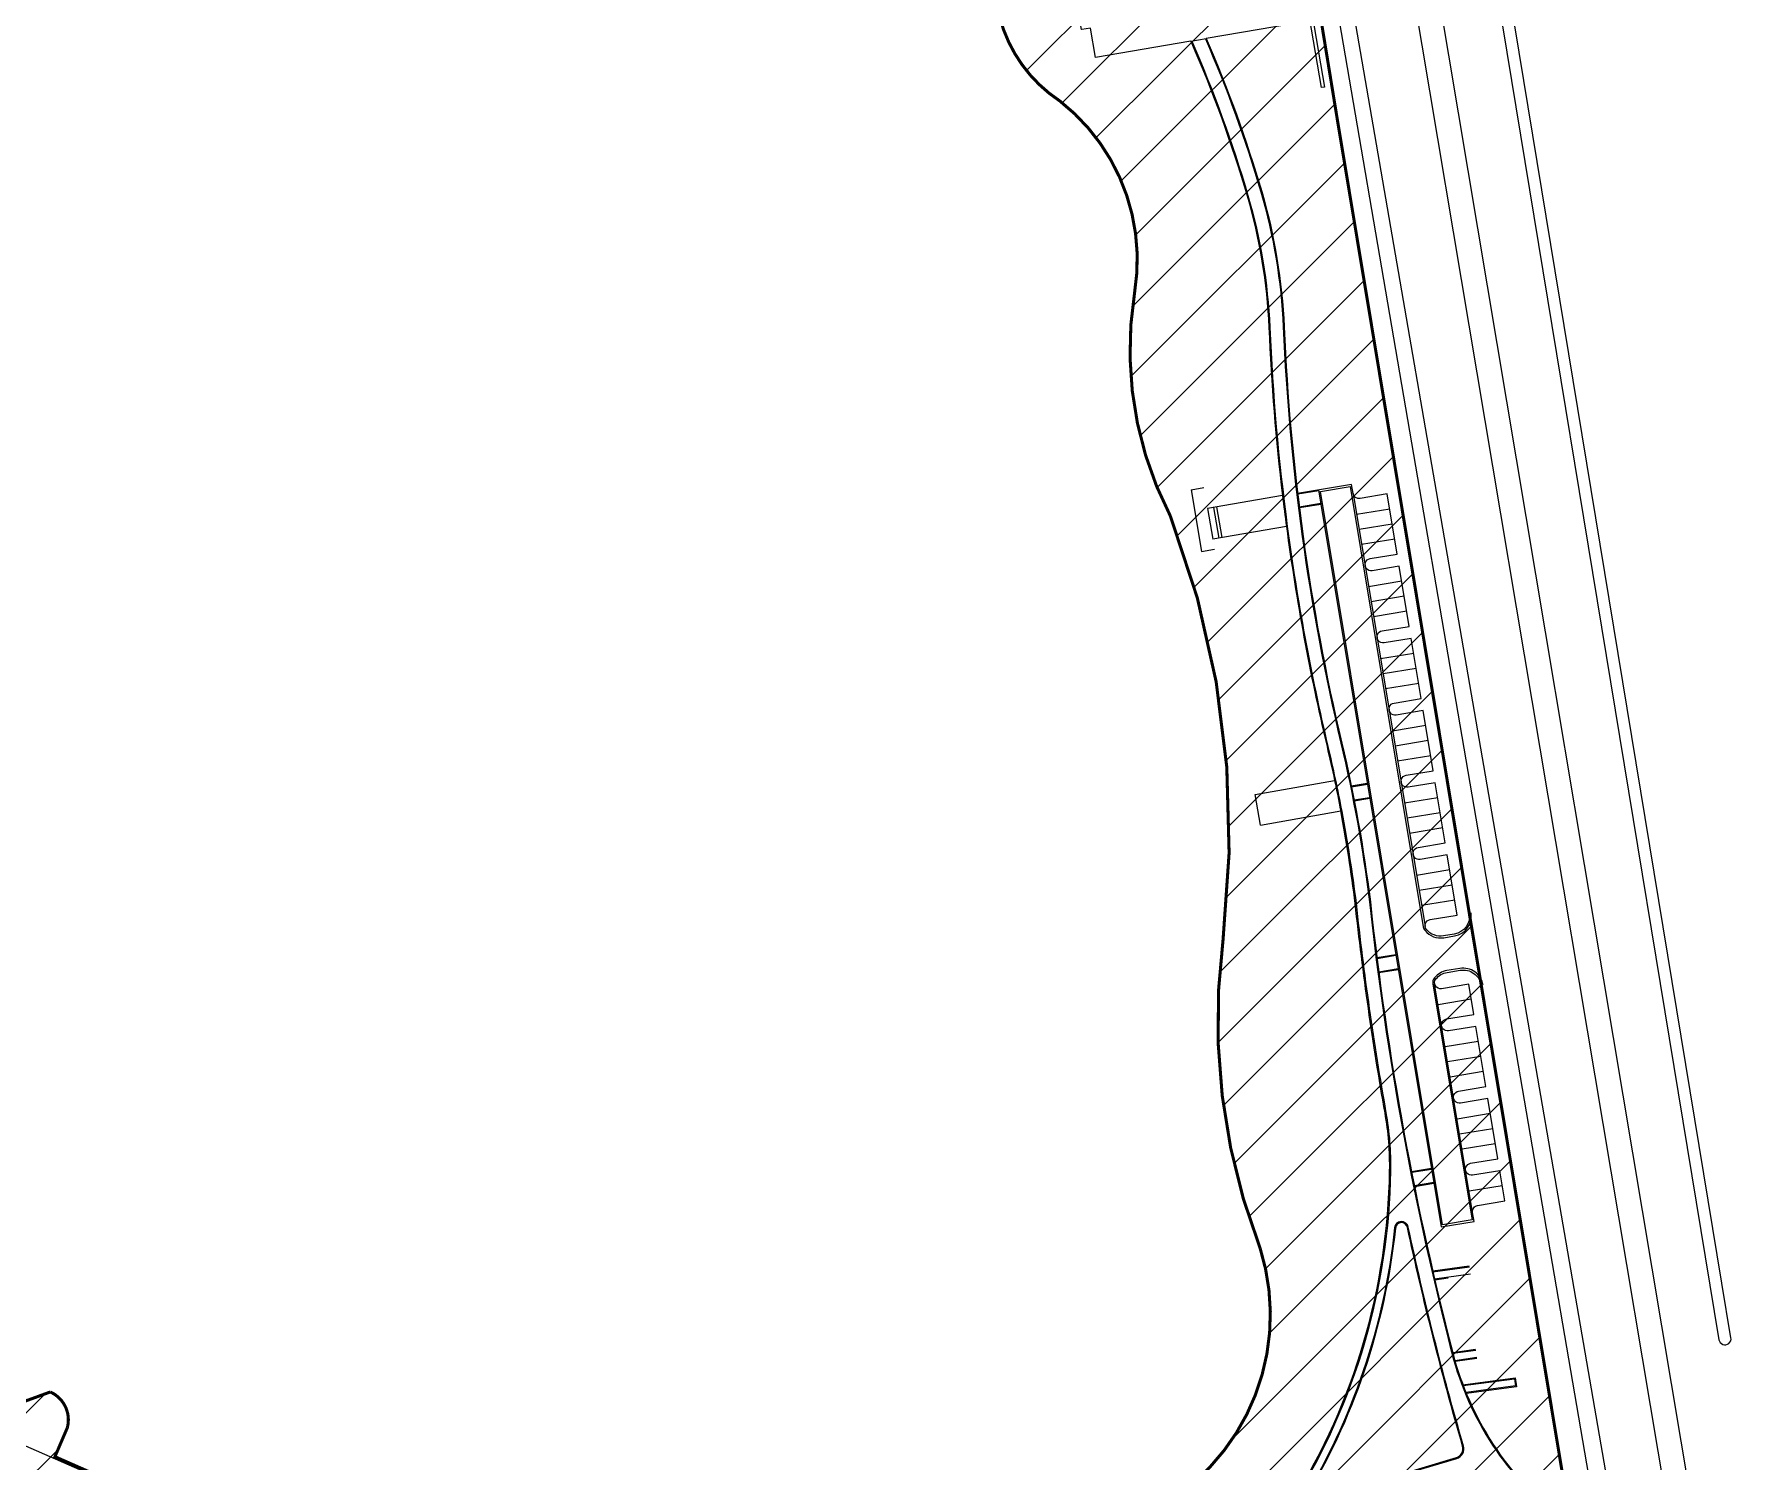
# Model space of a CAD drawing. Extents: x 216 to 1057, y -885 to -291.
# Drawn here: x 1021.65 to 1029.27, y -667.55 to -661.23 of the extents above; entities that cross this region are included whole.
import ezdxf

# ---------------------------------------------------------------- set-up
doc = ezdxf.new("R2010")
doc.units = 0
doc.header["$LTSCALE"] = 1000
doc.header["$MEASUREMENT"] = 0
doc.linetypes.add('ACAD_ISO05W100', pattern=[34, 24, -3, 0.5, -3, 0.5, -3])
doc.layers.get('0').update_dxf_attribs({"linetype": 'CONTINUOUS'})
pattern_1 = [(45, (-343244937.3183714, -671142701.8827525), (-5612.66007566822, 5612.660075668221), [])]

# ---------------------------------------------------------------- blocks, each defined once
blk = doc.blocks.new('索引图')
h = blk.add_hatch()
h.set_pattern_fill('ANSI31', color=251, scale=5000)
h.set_pattern_definition(pattern_1)
h.paths.add_polyline_path([(1380342.744148672, 913318.8168638945), (1374017.668953598, 954629.8357871771), (1529730.791601896, 930441.4595770836), (1543118.527356863, 889982.7780146599)])
edge = h.paths.add_edge_path()
edge.add_arc((1453315.305297971, 683961.6916056871), 319495.995134355, 80.6685880812351, 83.11417557786605)
edge.add_line((1491620.068841577, 1001153.173201203), (1363813.324478149, 1019362.381067157))
edge.add_line((1363813.324478149, 1019362.381067157), (1370516.790029347, 976430.7083338499))
edge.add_line((1370516.790029347, 976430.7083338499), (1374794.334804237, 972777.0360270739))
edge.add_line((1374794.334804237, 972777.0360270739), (1528423.5163939, 950804.8685542345))
edge.add_line((1528423.5163939, 950804.8685542345), (1514781.683919787, 991232.9343953133))
edge.add_arc((1503427.323085248, 987349.722402215), 12000.03522262555, 18.88078097501175, 81.8913821001537)
edge = h.paths.add_edge_path()
edge.add_arc((1301222.800281167, 1016220.941903949), 11973.00997647747, 77.53608960333126, 182.9047918279061)
edge.add_line((1289265.174156427, 1015614.192071319), (1295481.597061336, 978330.0915054083))
edge.add_line((1295481.597061336, 978330.0915054083), (1340330.894084096, 975980.4045245647))
edge.add_line((1340330.894084096, 975980.4045245647), (1333025.483515382, 1023748.864893794))
edge.add_line((1333025.483515382, 1023748.864893794), (1303806.870601952, 1027911.773716569))
edge = h.paths.add_edge_path()
edge.add_arc((1919409.993806064, 881354.0700261593), 10198.55349703423, 285.0631659786017, 297.17544510705596, ccw=False)
edge.add_line((1922060.432405591, 871505.9398146868), (1920716.377756178, 874378.3943741322))
edge.add_line((1920716.377756178, 874378.3943741322), (1552929.88384515, 927120.7905579805))
edge.add_line((1552929.88384515, 927120.7905579805), (1566302.15138644, 886659.1018643379))
edge.add_line((1566302.15138644, 886659.1018643379), (1648728.769586444, 874842.1685854197))
edge.add_line((1648728.769586444, 874842.1685854197), (1682735.293397725, 772072.0695798397))
edge.add_line((1682735.293397725, 772072.0695798397), (1889189.220781147, 840519.2548549175))
edge.add_line((1889189.220781147, 840519.2548549175), (1910796.31047821, 847691.2074797153))
edge.add_arc((1905141.325939536, 874422.8402593136), 27323.23262712406, 281.9446204614035, 305.6121756012942)
edge.add_arc((1911771.090579152, 863866.7795670033), 14900.15104254489, 308.523958741145, 394.3834075057894)
edge = h.paths.add_edge_path()
edge.add_arc((1544645.447499514, 979597.4140356779), 13857.42230033344, 84.75508713553319, 144.3018108973604)
edge.add_arc((1600046.693192542, 971216.3840327263), 68658.84909494361, 166.1229775967213, 176.3797252038337)
edge.add_line((1531524.856485844, 975551.7563792467), (1540266.12613821, 949151.6564823389))
edge.add_line((1540266.12613821, 949151.6564823389), (1894886.408582091, 898243.9253684282))
edge.add_line((1894886.408582091, 898243.9253684282), (1918258.755329788, 894935.5354779959))
edge.add_arc((2201515.232426345, 1021296.384301782), 310163.3375056122, 198.2842474278247, 204.0416728954818, ccw=False)
edge.add_arc((1878240.782335818, 915384.9215242863), 30029.54663711278, 16.6485616615946, 83.16513533971023)
edge.add_line((1881814.543695569, 945201.0564342737), (1545912.198864281, 993396.8159714937))
h = blk.add_hatch()
h.set_pattern_fill('ANSI31', color=251, scale=5000)
h.set_pattern_definition(pattern_1)
edge = h.paths.add_edge_path()
edge.add_line((1206151.994505823, 465582.0572564602), (1229082.1652686, 458966.3487524986))
edge.add_arc((1247326.059339702, 523105.7967932224), 66683.64466528733, 254.1220702982602, 271.0767760498411)
edge.add_arc((1242336.919896364, 657797.0623416901), 201459.8668075932, 271.775604335405, 275.1312036168225)
edge.add_arc((1242336.919890106, 657797.062428236), 201459.8668943506, 275.1312036163939, 280.2276940714251)
edge.add_arc((1273910.422047138, 482660.4478178024), 23500.00000025274, 280.2899567035194, 351.9357972992244)
edge.add_arc((1328861.610122681, 474874.7603670359), 31999.99999961068, 157.4957537950277, 171.9357972990582, ccw=False)
edge.add_arc((1551269.566242099, 361451.1956679821), 281572.086380091, 150.9024953964173, 153.4920924751674, ccw=False)
edge.add_arc((1331567.266750455, 484007.2716001272), 29999.99999990785, 112.26307415740291, 151.3762418664992, ccw=False)
edge.add_arc((1524967.100511193, -77569.84461557865), 623900.2071267893, 107.62934916525799, 109.1597127785812, ccw=False)
edge.add_line((1336013.861059129, 517029.2991387844), (1335377.762495458, 519478.9767489433))
edge.add_line((1335377.762495458, 519478.9767489433), (1314691.356434584, 643913.6303386688))
edge.add_line((1314691.356434584, 643913.6303386688), (1312723.446394742, 655751.1693600416))
edge.add_line((1312723.446394742, 655751.1693600416), (1291130.809631586, 785637.0633237362))
edge.add_line((1291130.809631586, 785637.0633237362), (1285789.875845194, 818309.3767766953))
edge.add_line((1285789.875845194, 818309.3767766953), (1281637.218384504, 841904.498485446))
edge.add_line((1281637.218384504, 841904.498485446), (1268687.511412323, 920715.791408062))
edge.add_line((1268687.511412323, 920715.791408062), (1267010.133487165, 927603.3391849995))
edge.add_line((1267010.133487165, 927603.3391849995), (1265683.63983798, 935075.2281966209))
edge.add_line((1265683.63983798, 935075.2281966209), (1261134.141801775, 934292.2538195848))
edge.add_line((1261134.141801775, 934292.2538195848), (1256172.851012886, 964283.0320124626))
edge.add_arc((1308667.192581177, 1380331.601143599), 419347.1923987974, 259.1100489434416, 262.8087859787237, ccw=False)
edge.add_arc((1153415.362238824, 582790.1423313618), 393166.743543459, 78.85036840403343, 83.67529399844781)
edge.add_arc((1182601.044320643, 862027.2944427729), 112427.6520279724, 82.78161801975426, 93.39433118910867)
edge.add_arc((1147425.037152469, 1453123.902099967), 479714.6908810901, 265.12825642561796, 273.40829116748296, ccw=False)
edge.add_arc((1100912.800673425, 947091.2001303434), 28638.8062462973, 78.37227967449837, 105.7283188218703)
edge.add_arc((1095450.825962245, 965919.7853113413), 9035.895299292435, 104.7550382055023, 210.0786474093883)
edge.add_arc((1104926.740958035, 972259.0203608274), 20426.19473698105, 212.1446099722737, 253.5347145178633)
edge.add_arc((1121518.093346059, 1028395.36245811), 78963.03679501417, 253.5347145174631, 263.1550764025937)
edge.add_arc((1108257.77365464, 917927.7427191734), 32297.60804000575, 36.76439322474738, 83.15507640277332, ccw=False)
edge.add_arc((1165926.962996483, 962193.1446195841), 40406.41254942306, 218.1040400239237, 286.2755779757745)
edge.add_arc((1194007.815492511, 840631.1983550787), 84453.87693417209, 74.90213356428609, 101.44410333052502, ccw=False)
edge.add_arc((1209614.332029879, 898480.0860991478), 24536.79112672534, 3.438228419927782, 74.90213281392658, ccw=False)
edge.add_arc((1072219.84004426, 890225.3507544994), 162179.0342194226, -11.92276350851921, 3.438228419811992, ccw=False)
edge.add_arc((1267131.751888573, 849070.0847612619), 37030.42664468619, 168.0772364915986, 203.4715424664362)
edge.add_arc((1200814.368424535, 820273.6230515242), 35269.16918066004, -11.304811672682774, 23.471542466674123, ccw=False)
edge.add_arc((1258656.180759072, 808710.6368755102), 23717.08263663673, 168.6951883271451, 236.5853001760907)
edge.add_arc((1225249.798709869, 762881.3348776102), 33039.83143068993, -9.24667729452068, 51.990857940958676, ccw=False)
edge.add_arc((1316271.953201294, 748062.854018569), 59180.66511545308, 170.753322520557, 207.3961476188028)
edge.add_arc((1127887.205767095, 668711.5944201946), 145496.9730477807, -6.775123635929617, 20.990893876610983, ccw=False)
edge.add_arc((1375097.57017827, 638085.8000695705), 103607.6038248942, 172.5348053430191, 201.1077187429759)
edge.add_arc((1243708.917770982, 589878.4306372404), 36401.57804662373, -70.65197430447728, 17.41712960347718, ccw=False)
edge.add_arc((1271433.842625022, 525784.3776085377), 33620.68350940403, 117.7704291004546, 183.0705845853339)
edge.add_arc((1394708.994899213, 523526.3725286722), 156848.2326396869, 179.8330331503696, 186.5792225308289)
edge.add_line((1238893.705031872, 505555.186542511), (1222918.370755553, 509885.1719690561))
edge.add_line((1222918.370755553, 509885.1719690561), (1223144.061915517, 510703.083688736))
edge.add_line((1223144.061915517, 510703.083688736), (1223069.346831501, 512310.0253813267))
edge.add_line((1223069.346831501, 512310.0253813267), (1222852.377941608, 513842.8730094433))
edge.add_line((1222852.377941608, 513842.8730094433), (1219909.686648846, 514024.3213603497))
edge.add_arc((1207981.344350934, 513086.1226607561), 11965.18143515037, 4.497220710238865, 71.41078694002265)
edge.add_line((1211795.615293086, 524427.0619497299), (1187987.774273276, 532954.0154988766))
edge.add_line((1187987.774273276, 532954.0154988766), (1189754.405749619, 537188.755461812))
edge.add_line((1189754.405749619, 537188.755461812), (1187344.215745866, 538235.4605026245))
edge.add_arc((1184880.58854717, 533845.0291702747), 5034.416178489221, 60.70166695936997, 158.6699529268702)
edge.add_line((1180191.026840448, 535676.2465951443), (1180088.613548696, 535427.5725141764))
edge.add_line((1180088.613548696, 535427.5725141764), (1159140.416787922, 543818.3749681711))
edge.add_line((1159140.416787922, 543818.3749681711), (1160264.957209945, 546559.7240560055))
edge.add_arc((1157212.977462649, 547854.6480406523), 3315.329320582603, 337.0089811168763, 431.2390092134647)
edge.add_line((1158279.257341027, 550993.828781724), (1154969.481645346, 548914.8045549393))
edge.add_line((1154969.481645346, 548914.8045549393), (1152001.413974047, 549438.1747659445))
edge.add_line((1152001.413974047, 549438.1747659445), (1144126.284929872, 551599.4271593094))
edge.add_arc((1136979.326151609, 528059.3186781406), 24601.13263822158, 73.11130475037234, 94.701837838186)
edge.add_line((1134962.759573162, 552577.6625519991), (1120080.563394666, 551475.8362634182))
edge.add_line((1120080.563394666, 551475.8362634182), (1116462.653478563, 551876.4578545094))
edge.add_line((1116462.653478563, 551876.4578545094), (1112329.611001015, 561115.9754772186))
edge.add_arc((1111217.566289842, 556311.2865635157), 4931.701430247687, 76.96836179398181, 164.2042814515041)
edge.add_line((1106472.094106555, 557653.736843586), (1106371.032946646, 557427.461556673))
edge.add_line((1106371.032946646, 557427.461556673), (1101685.300276279, 546950.785102129))
edge.add_line((1101685.300276279, 546950.785102129), (1105989.377020121, 545021.2251514196))
edge.add_line((1105989.377020121, 545021.2251514196), (1108404.908715963, 550402.2915523052))
edge.add_line((1108404.908715963, 550402.2915523052), (1112360.72832942, 547886.1473827362))
edge.add_arc((1119606.09687978, 559277.1365658045), 13499.99999997508, 237.5411348489395, 274.3082494182881)
edge.add_line((1120620.247933507, 545815.2831406593), (1138206.924091399, 547140.1784274578))
edge.add_arc((1139446.442037225, 530686.801974535), 16500.00004362485, 68.19192813608532, 94.30824937647799, ccw=False)
edge.add_line((1145576.169572294, 546005.9547508955), (1154749.103840292, 542335.5441293716))
edge.add_line((1154749.103840292, 542335.5441293716), (1152481.125928104, 536806.7796143293))
edge.add_line((1152481.125928104, 536806.7796143293), (1156181.855205595, 535288.6877806187))
edge.add_line((1156181.855205595, 535288.6877806187), (1158462.977095127, 540849.4940342903))
edge.add_line((1158462.977095127, 540849.4940342903), (1178941.57015413, 532670.1718335152))
edge.add_line((1178941.57015413, 532670.1718335152), (1176675.807592034, 527112.9913916588))
edge.add_line((1176675.807592034, 527112.9913916588), (1181187.989475012, 525268.0569308996))
edge.add_line((1181187.989475012, 525268.0569308996), (1183499.192880034, 530936.6890172958))
edge.add_line((1183499.192880034, 530936.6890172958), (1200642.699010134, 524717.5560466051))
edge.add_arc((1197914.516314983, 517197.115967989), 7999.99998713587, 37.1691632803242, 70.06079689812623, ccw=False)
edge.add_line((1204289.357898891, 522030.4786249399), (1211657.659888208, 512312.242524147))
edge.add_arc((1220821.494683385, 519260.2013502121), 11500.0000000866, 217.1691632518017, 254.8347976109795)
edge.add_line((1217813.059676528, 508160.6824952364), (1222120.37904948, 506993.2183414698))
edge.add_line((1222120.37904948, 506993.2183414698), (1220153.083040297, 499863.6767598391))
edge.add_line((1220153.083040297, 499863.6767598391), (1218846.698373556, 492466.0042613745))
edge.add_line((1218846.698373556, 492466.0042613745), (1215549.227167726, 481707.9166007042))
edge.add_line((1215549.227167726, 481707.9166007042), (1210687.960487366, 475490.6784962416))
edge.add_line((1210687.960487366, 475490.6784962416), (1206609.473827124, 467354.9447325468))
edge.add_line((1206609.473827124, 467354.9447325468), (1206151.994505823, 465582.0572564602))
h = blk.add_hatch()
h.set_pattern_fill('ANSI31', color=251, scale=5000)
h.set_pattern_definition(pattern_1)
edge = h.paths.add_edge_path()
edge.add_line((885644.73321563, 356945.2554993629), (888909.1387598515, 351923.5107787848))
edge.add_line((888909.1387598515, 351923.5107787848), (914116.350382626, 368539.8102961779))
edge.add_line((914116.350382626, 368539.8102961779), (944655.021823585, 385768.2070746422))
edge.add_arc((938513.1137921214, 396655.2161097527), 12499.99999990138, 299.429525674614, 316.7961539567415)
edge.add_line((947624.6472269297, 388097.7656445503), (951508.8706911206, 385481.0690447092))
edge.add_line((951508.8706911206, 385481.0690447092), (953743.7369615436, 388798.5037093163))
edge.add_line((953743.7369615436, 388798.5037093163), (949993.9234340787, 391324.6519595385))
edge.add_line((949993.9234340787, 391324.6519595385), (962859.3542137742, 410422.4342591763))
edge.add_line((962859.3542137742, 410422.4342591763), (966816.8159101009, 407770.2863044739))
edge.add_line((966816.8159101009, 407770.2863044739), (969043.655310452, 411093.1143597364))
edge.add_line((969043.655310452, 411093.1143597364), (965084.1502779722, 413746.6316846609))
edge.add_arc((943506.6249360442, 427335.6125085354), 25499.99999437595, 327.7983117814902, 338.2149749142491)
edge.add_line((967185.4877701402, 417871.9211252928), (970854.5555502176, 427052.2028114796))
edge.add_arc((988961.9212505221, 419815.2623404264), 19499.99999964438, 146.7655917847088, 158.2149749140889, ccw=False)
edge.add_line((972651.4323000312, 430502.5421712399), (979792.7926807404, 441401.3940234184))
edge.add_line((979792.7926807404, 441401.3940234184), (988338.4593625665, 456408.2245676517))
edge.add_line((988338.4593625665, 456408.2245676517), (1001620.182712138, 476542.50935781))
edge.add_arc((977830.0646229982, 492235.8289968967), 28499.9999998201, 326.5888774702373, 334.8135870654764)
edge.add_line((1003620.512506306, 480107.234768033), (1008114.907362401, 478381.9245029688))
edge.add_line((1008114.907362401, 478381.9245029688), (1009548.432546675, 482116.2257153988))
edge.add_line((1009548.432546675, 482116.2257153988), (1005121.607617855, 483815.5972071886))
edge.add_line((1005121.607617855, 483815.5972071886), (1010859.389662683, 498848.6523035765))
edge.add_line((1010859.389662683, 498848.6523035765), (1024516.334559679, 546734.1084694862))
edge.add_arc((1056250.930122197, 537683.3933331966), 32999.99999992161, 66.41015664408121, 164.0818361581647, ccw=False)
edge.add_line((1069457.087443888, 567925.7048982382), (1076307.414012969, 564934.3168165684))
edge.add_line((1076307.414012969, 564934.3168165684), (1073749.503450394, 558945.497240901))
edge.add_line((1073749.503450394, 558945.497240901), (1077428.015354931, 557374.3351969719))
edge.add_line((1077428.015354931, 557374.3351969719), (1079973.267830193, 563333.5184739828))
edge.add_line((1079973.267830193, 563333.5184739828), (1104301.493508935, 552847.5645775795))
edge.add_line((1104301.493508935, 552847.5645775795), (1105672.766579568, 555685.9887346029))
edge.add_line((1105672.766579568, 555685.9887346029), (1080830.930673957, 566614.5137788057))
edge.add_line((1080830.930673957, 566614.5137788057), (1082864.757473588, 571376.3129546642))
edge.add_arc((1078016.844031215, 572655.1977738142), 5013.762172799559, 345.2219774049619, 425.8850273142987)
edge.add_line((1080065.311781764, 577231.3960869312), (1076173.620757461, 575803.8117909431))
edge.add_line((1076173.620757461, 575803.8117909431), (1065033.66764307, 581254.6631484032))
edge.add_arc((1057365.169258058, 553441.2696710825), 28851.18237100861, 74.58580619387041, 111.8525601438299)
edge.add_arc((1082120.38005811, 519008.3809190989), 70757.46492634958, 120.1080054873567, 152.4311120217201)
edge.add_arc((1116086.042394936, 502851.8461107016), 108352.995591262, 153.1702557628021, 178.2896773498704)
edge.add_line((1007781.318160653, 506085.7852151394), (1003719.727548897, 506875.1339883804))
edge.add_line((1003719.727548897, 506875.1339883804), (1003164.008117378, 504426.2142319679))
edge.add_arc((1006029.098644733, 503788.955729723), 2935.105130762214, 167.4602976183236, 250.33728127897)
edge.add_line((1005041.486868262, 501024.997497797), (1008037.668081999, 499893.1893047094))
edge.add_line((1008037.668081999, 499893.1893047094), (1002142.58671242, 484423.6216775179))
edge.add_line((1002142.58671242, 484423.6216775179), (998799.1457635164, 485707.1032526493))
edge.add_arc((997852.5653700829, 483241.2823863029), 2641.266171013812, 68.9991808983243, 145.1297955215399)
edge.add_line((995685.5403943658, 484751.3452130556), (994227.7597340941, 482589.1825145483))
edge.add_line((994227.7597340941, 482589.1825145483), (997661.7485653162, 480361.9615063667))
edge.add_line((997661.7485653162, 480361.9615063667), (995613.7466507554, 476388.0254495144))
edge.add_line((995613.7466507554, 476388.0254495144), (985451.7156972885, 460612.5645719767))
edge.add_line((985451.7156972885, 460612.5645719767), (975877.3906009197, 449979.4926605225))
edge.add_line((975877.3906009197, 449979.4926605225), (972991.4138950706, 450608.9800726175))
edge.add_arc((975228.8860122561, 448261.9923124313), 3242.627487339055, 133.6315528708903, 238.9437310918782)
edge.add_line((973556.0805396438, 445484.1595470905), (977273.0864521861, 443039.1246826649))
edge.add_line((977273.0864521861, 443039.1246826649), (972340.643581152, 435502.0261257887))
edge.add_line((972340.643581152, 435502.0261257887), (970685.4145977497, 436550.0636472702))
edge.add_arc((969467.2116404176, 434008.9981114864), 2817.983765460831, 64.38664488464458, 150.4935693773546)
edge.add_line((967014.7191771865, 435396.9149751663), (968910.4263281822, 434359.7481365204))
edge.add_line((968910.4263281822, 434359.7481365204), (958197.6777372956, 418497.0296456814))
edge.add_line((958197.6777372956, 418497.0296456814), (956026.2231608033, 419279.0025678873))
edge.add_arc((958687.6652855277, 417602.9699237347), 3145.212172099485, 147.7994899054428, 233.7877699908102)
edge.add_line((956829.5434339643, 415065.3050931692), (960646.5873570442, 412507.2600604296))
edge.add_line((960646.5873570442, 412507.2600604296), (947226.4983422756, 392586.1285539865))
edge.add_line((947226.4983422756, 392586.1285539865), (944803.259447515, 394218.5992485285))
edge.add_arc((943265.8191854954, 391992.2604283094), 2705.606605124497, 55.37224963246452, 125.9142874390242)
edge.add_line((941678.7797963023, 394183.5187605619), (942307.9292040467, 393242.6429948807))
edge.add_line((942307.9292040467, 393242.6429948807), (938143.3210012913, 387933.1645091772))
edge.add_line((938143.3210012913, 387933.1645091772), (927731.1104969978, 383388.9973576069))
edge.add_line((927731.1104969978, 383388.9973576069), (913705.9396822453, 375077.277575016))
edge.add_line((913705.9396822453, 375077.277575016), (912833.2700747848, 376227.5875737667))
edge.add_arc((914437.3223786354, 373700.560177207), 2993.134019126433, 122.4056884214545, 213.6061204094991)
edge.add_line((911944.4544281363, 372043.9188044071), (912556.3853971958, 371104.2279831171))
edge.add_line((912556.3853971958, 371104.2279831171), (905038.8875733614, 366149.2078701258))
edge.add_line((905038.8875733614, 366149.2078701258), (903326.8072152138, 368671.3023527861))
edge.add_arc((901176.8311797976, 366902.6381001472), 2783.984588934728, 39.44220763292464, 122.408200830929)
edge.add_line((899684.7612112164, 369253.0204945803), (895406.4241399169, 365958.2047834396))
edge.add_line((895406.4241399169, 365958.2047834396), (895669.4678890705, 365465.8518605232))
edge.add_line((895669.4678890705, 365465.8518605232), (885644.73321563, 356945.2554993629))
h = blk.add_hatch()
h.set_pattern_fill('ANSI31', color=251, scale=5000)
h.set_pattern_definition(pattern_1)
edge = h.paths.add_edge_path()
edge.add_line((1204777.225531459, 460254.3613721132), (1201232.33159548, 461277.1180362701))
edge.add_line((1201232.33159548, 461277.1180362701), (1201372.265895247, 461762.1329650879))
edge.add_arc((1319622.371251404, 813214.0875210762), 370812.032946568, 247.451615636853, 251.4038873244692, ccw=False)
edge.add_arc((1165925.593864501, 443041.7136523724), 29999.99999993936, 67.45161569378288, 86.36320271444832)
edge.add_line((1167828.538055182, 472981.299544692), (1162339.375683427, 473330.1877920628))
edge.add_arc((1155361.913646638, 363551.7061870098), 109999.9999999353, 86.36320271221356, 103.9728174574284)
edge.add_arc((1129284.067761898, 468356.0283974409), 2000.000000039949, 103.9728174583182, 172.2045577058537)
edge.add_line((1127302.550495744, 468627.3019194603), (1125973.532254457, 458919.4890277386))
edge.add_arc((1123992.014988124, 459190.7625494003), 2000.000000082747, 295.78125097081124, 352.2045577166991, ccw=False)
edge.add_line((1124861.887913525, 457389.8402596712), (1107804.003708243, 449150.6221013069))
edge.add_arc((1105194.384932518, 454553.3889707327), 5999.999999998594, 241.867430868788, 295.78125096572074, ccw=False)
edge.add_line((1102365.305492342, 449262.2350776196), (1093223.811543584, 454150.018178463))
edge.add_line((1093223.811543584, 454150.018178463), (1085579.945751607, 448161.8131245375))
edge.add_arc((1146149.174883962, 382502.2071249485), 89329.8123680381, 132.6907085958954, 146.9006612266925)
edge.add_arc((3871485.05610621, -1486467.756961942), 3393924.598425568, 145.5939256818364, 146.0883028585398)
edge.add_arc((916906.6154751778, 519750.7206050158), 178144.718893525, 313.2080762382294, 320.7560391925539, ccw=False)
edge.add_line((1038873.370957375, 389906.0001624823), (1029713.045089602, 381455.5253044367))
edge.add_line((1029713.045089602, 381455.5253044367), (1025083.377768576, 379439.8879665136))
edge.add_arc((1365396.892542541, -378836.6297826767), 831141.7242009017, 114.1704809511561, 116.1604317945659)
edge.add_arc((1026922.390671968, 313851.1275651455), 60203.1890913508, 117.6778185758172, 126.4834534982015)
edge.add_line((991126.1394225955, 362256.2137985229), (981200.0492657423, 355044.1293962002))
edge.add_arc((1022876.157147586, 297176.2918994427), 71313.28477030234, 125.7612321533981, 133.8398331467285)
edge.add_arc((1048725.693577051, 275565.1245894432), 104869.9518871196, 135.8485545679376, 147.5083194292438)
edge.add_arc((894426.277179122, 372371.2883551121), 77288.787817746, 319.79757003854354, 328.422463965299, ccw=False)
edge.add_arc((899207.4261217713, 366899.0013097525), 70113.31493665319, 309.9741333964767, 320.6911012072996, ccw=False)
edge.add_line((944251.1439065933, 313168.7452194691), (941435.0948406458, 305331.1046090126))
edge.add_arc((937670.7038027644, 306683.6430056095), 4000.000000043819, 299.64126875473875, 340.23673554294254, ccw=False)
edge.add_line((939648.9758604765, 303207.0872868299), (934867.1781506538, 300486.0905419588))
edge.add_arc((933383.4741075039, 303093.5073311329), 3000.000000021062, 234.5432613676227, 299.6412687516681, ccw=False)
edge.add_line((931643.2098386288, 300649.8460873365), (930555.4153963327, 301424.5237579346))
edge.add_arc((926494.7987685204, 295722.6475226879), 7000.000000009789, 54.54326136338776, 97.55393869231747)
edge.add_line((925574.5823515058, 302661.8983285427), (918659.3758633733, 301744.8704367876))
edge.add_arc((919053.754327774, 298770.9058058262), 2999.999999898766, 97.5539386919719, 156.980750601727)
edge.add_line((916292.6337397099, 299944.0268983841), (914383.9600796103, 295451.6704214811))
edge.add_line((914383.9600796103, 295451.6704214811), (899182.6325345635, 301947.1915394068))
edge.add_line((899182.6325345635, 301947.1915394068), (895914.5178379416, 300356.6612026691))
edge.add_line((895914.5178379416, 300356.6612026691), (881036.1096974015, 317847.2989213467))
edge.add_arc((897412.5523527861, 331777.9172118902), 21500.00000004477, 123.3924044452101, 220.3861453003509, ccw=False)
edge.add_line((885579.596028328, 349728.7150944471), (914116.350382626, 368539.8102961779))
edge.add_line((914116.350382626, 368539.8102961779), (944655.021823585, 385768.2070746422))
edge.add_arc((938513.1137921214, 396655.2161097527), 12499.99999990138, 299.429525674614, 316.7961539567415)
edge.add_line((947624.6472269297, 388097.7656445503), (951508.8706911206, 385481.0690447092))
edge.add_line((951508.8706911206, 385481.0690447092), (953743.7369615436, 388798.5037093163))
edge.add_line((953743.7369615436, 388798.5037093163), (949993.9234340787, 391324.6519595385))
edge.add_line((949993.9234340787, 391324.6519595385), (962859.3542137742, 410422.4342591763))
edge.add_line((962859.3542137742, 410422.4342591763), (966816.8159101009, 407770.2863044739))
edge.add_line((966816.8159101009, 407770.2863044739), (969043.655310452, 411093.1143597364))
edge.add_line((969043.655310452, 411093.1143597364), (965084.1502779722, 413746.6316846609))
edge.add_arc((943506.6249360442, 427335.6125085354), 25499.99999437595, 327.7983117814902, 338.2149749142491)
edge.add_line((967185.4877701402, 417871.9211252928), (970854.5555502176, 427052.2028114796))
edge.add_arc((988961.9212505221, 419815.2623404264), 19499.99999964438, 146.7655917847088, 158.2149749140889, ccw=False)
edge.add_line((972651.4323000312, 430502.5421712399), (979792.7926807404, 441401.3940234184))
edge.add_line((979792.7926807404, 441401.3940234184), (988338.4593625665, 456408.2245676517))
edge.add_line((988338.4593625665, 456408.2245676517), (1001620.182712138, 476542.50935781))
edge.add_arc((977830.0646229982, 492235.8289968967), 28499.9999998201, 326.5888774702373, 334.8135870654764)
edge.add_line((1003620.512506306, 480107.234768033), (1008114.907362401, 478381.9245029688))
edge.add_line((1008114.907362401, 478381.9245029688), (1009548.432546675, 482116.2257153988))
edge.add_line((1009548.432546675, 482116.2257153988), (1005121.607617855, 483815.5972071886))
edge.add_line((1005121.607617855, 483815.5972071886), (1010859.389662683, 498848.6523035765))
edge.add_line((1010859.389662683, 498848.6523035765), (1024516.334559679, 546734.1084694862))
edge.add_arc((1056250.930122197, 537683.3933331966), 32999.99999992161, 66.41015664408121, 164.0818361581647, ccw=False)
edge.add_line((1069457.087443888, 567925.7048982382), (1076307.414012969, 564934.3168165684))
edge.add_line((1076307.414012969, 564934.3168165684), (1073749.503450394, 558945.497240901))
edge.add_line((1073749.503450394, 558945.497240901), (1077428.015354931, 557374.3351969719))
edge.add_line((1077428.015354931, 557374.3351969719), (1079973.267830193, 563333.5184739828))
edge.add_line((1079973.267830193, 563333.5184739828), (1104279.764280379, 552730.458001852))
edge.add_line((1104279.764280379, 552730.458001852), (1101685.300276279, 546950.785102129))
edge.add_line((1101685.300276279, 546950.785102129), (1105989.377020121, 545021.2251514196))
edge.add_line((1105989.377020121, 545021.2251514196), (1108404.908715963, 550402.2915523052))
edge.add_line((1108404.908715963, 550402.2915523052), (1112360.72832942, 547886.1473827362))
edge.add_arc((1119606.09687978, 559277.1365658045), 13499.99999997508, 237.5411348489395, 274.3082494182881)
edge.add_line((1120620.247933507, 545815.2831406593), (1138206.924091399, 547140.1784274578))
edge.add_arc((1139446.442037225, 530686.801974535), 16500.00004362485, 68.19192813608532, 94.30824937647799, ccw=False)
edge.add_line((1145576.169572294, 546005.9547508955), (1154749.103840292, 542335.5441293716))
edge.add_line((1154749.103840292, 542335.5441293716), (1152481.125928104, 536806.7796143293))
edge.add_line((1152481.125928104, 536806.7796143293), (1156181.855205595, 535288.6877806187))
edge.add_line((1156181.855205595, 535288.6877806187), (1158462.977095127, 540849.4940342903))
edge.add_line((1158462.977095127, 540849.4940342903), (1178941.57015413, 532670.1718335152))
edge.add_line((1178941.57015413, 532670.1718335152), (1176675.807592034, 527112.9913916588))
edge.add_line((1176675.807592034, 527112.9913916588), (1181187.989475012, 525268.0569308996))
edge.add_line((1181187.989475012, 525268.0569308996), (1183499.192880034, 530936.6890172958))
edge.add_line((1183499.192880034, 530936.6890172958), (1200642.699010134, 524717.5560466051))
edge.add_arc((1197914.516314983, 517197.115967989), 7999.99998713587, 37.1691632803242, 70.06079689812623, ccw=False)
edge.add_line((1204289.357898891, 522030.4786249399), (1211657.659888208, 512312.242524147))
edge.add_arc((1220821.494683385, 519260.2013502121), 11500.0000000866, 217.1691632518017, 254.8347976109795)
edge.add_line((1217813.059676528, 508160.6824952364), (1222120.37904948, 506993.2183414698))
edge.add_line((1222120.37904948, 506993.2183414698), (1220153.083040297, 499863.6767598391))
edge.add_line((1220153.083040297, 499863.6767598391), (1218846.698373556, 492466.0042613745))
edge.add_line((1218846.698373556, 492466.0042613745), (1215549.227167726, 481707.9166007042))
edge.add_line((1215549.227167726, 481707.9166007042), (1210687.960487366, 475490.6784962416))
edge.add_line((1210687.960487366, 475490.6784962416), (1206609.473827124, 467354.9447325468))
edge.add_line((1206609.473827124, 467354.9447325468), (1204777.225531459, 460254.3613721132))
at = {"color": 251, "linetype": 'Continuous', "lineweight": 13}
for p, q in [((1339794.836892486, 519996.9672840834), (1269937.869096458, 927567.1679862738)), ((1272236.099101901, 927867.5044761896), (1342624.088117957, 520485.8096116781)), ((1354470.698971748, 503164.7805874348), (1283276.757597625, 927847.5355056524)), ((1287295.118047535, 927840.2675968409), (1372499.254202962, 419584.6184403896)), ((1297347.649694979, 927822.085827589), (1353663.633215606, 585804.9876396656)), ((1355637.065887213, 586129.9300390482), (1299321.082477927, 928147.0279177427))]:
    blk.add_line(p, q, dxfattribs=at)
at = {"color": 251}
for p, q in [((1282103.042043269, 724203.2263653278), (1269803.260247111, 722109.4165190458)), ((1282742.172264397, 719138.6583558321), (1270659.128276467, 717081.7441036701)), ((1277607.720718443, 675186.2032638788), (1290644.981954813, 677499.5038757324)), ((1278498.734887064, 670164.6403845549), (1291649.160260379, 672498.0205715895))]:
    blk.add_line(p, q, dxfattribs=at)
at = {"color": 251, "linetype": 'ACAD_ISO05W100', "ltscale": 0.03, "const_width": 500}
blk.add_lwpolyline([(1335377.762495458, 519478.9767489433), (1314691.356434584, 643913.6303386688), (1312723.446394742, 655751.1693600416), (1291130.809631586, 785637.0633237362), (1285789.875845194, 818309.3767766953)], dxfattribs=at)
for points in [[(1235399.25222528, 813359.8608932495, 0.3052064633909283), (1245595.304051876, 788913.8313646317, -0.273745086508336), (1257860.300219893, 757572.3187505007, 0.1612609408818692), (1263728.617140174, 720831.457449913, -0.1217483574785552), (1272368.147625387, 651546.9037497044, 0.1253228387732641), (1278441.515579462, 600774.3717970848, -0.4043770109747232), (1255768.956295133, 555532.6833739281, 0.2928949041687008)], [(1105672.766579568, 555685.9887346029), (1080830.930673957, 566614.5137788057), (1082864.757473588, 571376.3129546642, 0.3672500597090878), (1080065.311781764, 577231.3960869312), (1076173.620757461, 575803.8117909431), (1065033.66764307, 581254.6631484032, 0.1640553741229882), (1046626.198791921, 580219.3434915543, 0.1419787851245349), (1019397.069954395, 551755.979494214)]]:
    blk.add_lwpolyline(points, format="xyb", dxfattribs=at)
at = {"color": 251}
for points in [[(1285789.875845194, 818309.3767766953), (1291130.809631586, 785637.0633237362), (1312723.446394742, 655751.1693600416, -0.4142135590359441), (1310256.039034426, 652299.8072067499), (1308512.00189358, 652009.8729197979), (1308512.00189352, 652009.8729197979, -0.2679492095570814), (1305703.110663116, 653063.5005197525), (1305703.110663116, 653063.5005197525, -0.5773502495339545), (1306311.422804058, 654685.2145010233), (1310750.523733318, 655423.1845228672), (1309110.599125624, 665287.8004444838), (1304671.537089348, 664549.8368859291, -1.000007667977483), (1304343.537039518, 666522.7575552464), (1308782.614204288, 667260.7236287594), (1307142.689596415, 677125.3395503759), (1302703.627560019, 676387.3759918213, -1.000007667977483), (1302375.62751019, 678360.2966611385), (1306814.704674959, 679098.2627346516), (1305174.780067205, 688962.8786563873), (1300735.71803087, 688224.9150978327, -1.000007667977483), (1300407.71798104, 690197.8357671499), (1304846.79514581, 690935.801840663), (1303206.870537996, 700800.4177623987), (1298767.808501601, 700062.4542038441, -1.000007667977483), (1298439.808451772, 702035.3748731613), (1302878.885616541, 702773.3409466743), (1301238.961008787, 712637.9568684101), (1296799.898972332, 711899.9933098555, -1.000007667977483), (1296471.898922503, 713872.9139791727), (1300910.976087272, 714610.8800526857), (1299271.051479638, 724475.4959741831), (1294831.974375367, 723737.5295614004, -0.414213562340751), (1293681.520322502, 724559.9986927509), (1293435.531570494, 726039.6914204359), (1284577.378730357, 724567.0843838453)], [(1267219.15509814, 798740.6157969236, -0.03205435663600333), (1276436.055642724, 773401.2876923084, -0.06044127901556588), (1280017.745546103, 751763.1260977983, 0.02229829221723927), (1282890.857830226, 719158.4725556374, 0.02498924420708962), (1289545.384147108, 683090.9201021194, -0.01139825410254404), (1291814.020907402, 672427.4198621511, -0.01596724207350694), (1294169.881488025, 657339.8707767725, 0.01663947665100931), (1299063.507622719, 623008.1815655231, -0.04782771944553739), (1299821.600245595, 613465.9039132595, -0.1352119851857139), (1283946.281752408, 559298.9462569952, -0.08405056682737187), (1272886.586498499, 546729.6711108685), (1258940.294346154, 535417.4025883675, 0.1797706412903688), (1249782.172828496, 519913.9206367731), (1247072.0570454, 504834.2835217714, 0.1347994127264522), (1249496.717563272, 478014.7840945721), (1255892.220317066, 460927.5979697704, -0.3915684832567727), (1254786.767005026, 458225.1461521387)], [(1267066.81016928, 798714.5406913757, -0.0320986765752807), (1276292.09690243, 773359.1464880705, -0.0604412790154726), (1279867.886163473, 751756.6326062679, 0.01882229111753712), (1282103.042043269, 724203.2263653278, 0.01875411706620619)], [(1269452.78600359, 799122.9203611612, -0.03141174463000684), (1278547.450500488, 774019.358686924, -0.06044127901561885), (1282215.683158278, 751858.3639731407, 0.04731390055569523), (1291686.231183529, 683597.6487936974, -0.02738723413003026), (1296355.252599835, 657593.6665173769, 0.03681669447259931), (1310160.643076718, 582528.30133605, 0.1626752929022217), (1328430.315097988, 555790.174194932), (1329168.704160571, 555913.5636770725)], [(1269605.02775383, 799148.9778068066, -0.0313684294603063), (1278691.409240782, 774061.4998911619, -0.06044127901568511), (1282365.542540908, 751864.8574646711, 0.04731390055568312), (1291832.198026896, 683632.1984772682, -0.02738837205015266), (1296504.255907238, 657610.9644981623, 0.03681644788270087), (1310305.368745208, 582567.7609183788, 0.1623414491972398), (1328469.461395442, 555948.795707941), (1329144.105282784, 556061.5329681635)], [(1314987.294912338, 643962.8280769587, 0.4142135656959127), (1311190.796490669, 646676.9762027264), (1309043.120094717, 646319.9396624565, 0.1826757922229917), (1307025.220119476, 645148.1553419828, 0.2208432176379342), (1306755.787767231, 644085.1852092743), (1313179.471797824, 605444.88711977), (1313179.471797884, 605444.88711977), (1308345.809997022, 604641.3240623474), (1288355.129029691, 724890.9921468496), (1293188.79083997, 725694.5552060604), (1305188.705630422, 653511.6311756372, 0.1365899849237331), (1305471.419282436, 652872.9248021841, 0.267949209559545), (1308561.199647844, 651713.9344447851), (1310305.236776054, 652003.8687297106, 0.4142135590331763), (1313019.384872615, 655800.3670971394), (1313019.384872615, 655800.3670972586)], [(1288395.375096619, 722819.5481446981), (1308099.069257617, 604296.1878465414), (1313524.608014524, 605198.1463804245), (1313278.619376123, 606677.8384279013, -0.4142135623751939), (1314101.088507533, 607828.2924808264), (1318540.165619731, 608566.2588950396), (1317720.203315914, 613498.5668560266), (1313281.141279578, 612760.603297472, -1.000007667977483), (1312953.141229749, 614733.5239667892), (1317392.218394518, 615471.4900403023), (1315752.293786764, 625336.1059619188), (1311313.23175025, 624598.1424033642, -1.000007667977483), (1310985.23170042, 626571.0630726814), (1315424.30886519, 627309.0291461945), (1313784.384257555, 637173.6450679302), (1309345.322221041, 636435.6815093756, -1.000007667977483), (1309017.322171211, 638408.6021786928), (1313456.39933598, 639146.5682522058), (1312636.437032163, 644078.8762130737), (1308197.333087146, 643340.9056874514, -0.6910805211373329), (1307257.863313258, 644958.7427122593, -0.1826757922184047), (1309092.317836344, 646024.001185298), (1309092.317836344, 646024.001185298), (1311239.994242072, 646381.0377272367, -0.4142135657097635), (1314691.356434584, 643913.6303386688), (1335377.762495458, 519478.9767489433, -0.3709810298334649)], [(1282103.042043269, 724203.2263653278, 0.003474542823790854), (1282742.172264397, 719138.6583558321)], [(1282742.172264397, 719138.6583558321, 0.02498924420708481), (1289399.417303741, 683056.3704185486, -0.00595706464503433), (1290644.981954813, 677499.5038757324, -0.00595706464503433)], [(1290644.981954813, 677499.5038757324, -0.005336207634457284), (1291648.035149872, 672497.8209346533, -0.005336207634457284)], [(1253995.247298896, 458177.3444882631, 0.5050145794861779), (1255751.738013268, 460875.0173426867), (1249356.235259533, 477962.2034676075, -0.1347994127262553), (1246924.422350764, 504860.8164623976), (1249634.53813386, 519940.4535773993, -0.1797706412899467), (1258845.801555872, 535533.8977066278), (1272792.093708217, 546846.1662291288, 0.08405056682735196), (1283818.709114969, 559377.846334219, 0.1352119851855874), (1299671.620180368, 613468.3493219614, 0.04782771944544557), (1298915.795032918, 622982.085764885, -0.01663895128082747), (1294020.878853261, 657322.5671913624, 0.01607072439603698), (1291648.035149872, 672497.8209346533)], [(1311638.289412022, 568327.7153728008, -0.01775766770833737), (1302585.911053061, 604222.210512042, 0.8538486859428902), (1300613.517216504, 604115.235529542, -0.1123127150894273), (1285283.570246398, 558895.8035676479, 0.7886354631013373), (1286658.289379954, 557520.0021425486, -0.06502584704083), (1298814.88579464, 562947.1298824549), (1310626.721543312, 566472.142359972, 0.4120296472846793), (1311638.289436936, 568327.7153800726)], [(1107231.954642892, 554703.8042451143), (1070657.647200406, 570675.0059496164, 0.4539972897554913), (1021631.371326685, 547556.900754571)]]:
    blk.add_lwpolyline(points, format="xyb", dxfattribs=at)
for points in [[(1275919.885021925, 864551.7720050812), (1276412.718310952, 864636.1245341301), (1288981.245137691, 791203.9644583464), (1288488.411848605, 791119.6119292974), (1275919.885021865, 864551.7720050812)], [(1257141.641229868, 853627.2008086443), (1277202.04346329, 857060.7060108185), (1286615.785703778, 802060.5109472275), (1269605.02775389, 799148.9778068066)], [(1267067.114983678, 798714.5928629637), (1251427.488862157, 796037.7403739691), (1250601.229243875, 800865.1978309155), (1249218.661578655, 800628.5598406792), (1249120.979043245, 800622.3666410446), (1241380.794578671, 845844.7282159328), (1242859.294446111, 846097.7858030796), (1242013.746621609, 851037.9354375601), (1254645.957893133, 853200.0437844992)], [(1267067.114983797, 798714.5928629637), (1269605.027754009, 799148.9778069258)], [(1267123.713028848, 725155.1132496595), (1269212.279804885, 725517.3057351112)], [(1267123.713028848, 725155.1132496595), (1268846.428662181, 715035.2705029249)], [(1288034.591682971, 724989.7636474371), (1284601.977599442, 724419.115144968)], [(1288009.992813826, 725137.7328863144), (1288395.375096619, 722819.5481446981)], [(1293681.520322442, 724559.9986926317), (1305484.644108236, 653560.828912735)], [(1269803.010800421, 722110.8818575144), (1270658.878829777, 717083.2094421387)], [(1270788.82892108, 722278.6991181374), (1271644.696950436, 717251.0267027617)], [(1271281.737981379, 722362.6077485085), (1272137.606010735, 717334.9353330135)], [(1284844.083889842, 722381.2290177345), (1288370.776227534, 722967.5173835754)], [(1284862.746210039, 722232.2728683949), (1288395.375096619, 722819.5481446981)], [(1299681.032660544, 722009.3419989347), (1294255.493629217, 721107.3834409714)], [(1300091.013802767, 719543.1880168915), (1294665.47477144, 718641.2294589281)], [(1300500.99494499, 717077.0340348482), (1295075.455913663, 716175.0754768848)], [(1268846.428662181, 715035.2705029249), (1270966.289051533, 715402.8898254633)], [(1301648.942189813, 710171.8028928041), (1296223.403158486, 709269.8443348408)], [(1302058.923332036, 707705.6489107609), (1296633.384300709, 706803.6903527975)], [(1302468.904474258, 705239.4949287176), (1297043.365442932, 704337.5363707542)], [(1303616.851718783, 698334.2637867928), (1298191.312687457, 697432.3052288294)], [(1304026.832861006, 695868.1098047495), (1298601.293829679, 694966.1512467861)], [(1304436.814003229, 693401.9558227062), (1299011.274971902, 692499.9972647429)], [(1305584.761248291, 686496.7246807814), (1300159.222216964, 685594.766122818)], [(1305994.742390513, 684030.5706987381), (1300569.203359187, 683128.6121407747)], [(1306404.723532736, 681564.4167166948), (1300979.18450141, 680662.4581587315)], [(1293383.312056065, 676614.712430954), (1296004.179193676, 677050.4135820866)], [(1293413.478721738, 676467.6687999964), (1296028.77806282, 676902.4443432093)], [(1278498.734887064, 670164.6403845549), (1277607.720718443, 675186.2032638788)], [(1293845.345215619, 674309.2703709602), (1296389.561476469, 674732.2288404703)], [(1293874.069680095, 674161.9869838953), (1296414.160345614, 674584.259601593)], [(1307552.670777559, 674659.1855748892), (1302127.131746233, 673757.2270169258)], [(1307962.651919782, 672193.0315928459), (1302537.112888455, 671291.0730348825)], [(1308372.633062005, 669726.8776108027), (1302947.094030678, 668824.9190528393)], [(1309520.58030659, 662821.646468997), (1304095.041275263, 661919.6879110336)], [(1309930.561448812, 660355.4924869537), (1304505.022417486, 659453.5339289904)], [(1310340.542591035, 657889.3385049105), (1304915.003559709, 656987.3799469471)], [(1300678.410414755, 648933.5748510361), (1297586.412901461, 648419.551512599)], [(1300703.009283841, 648785.6056121588), (1297605.315613389, 648270.6353267431)], [(1301063.792697549, 646615.3901094198), (1297887.480469823, 646087.3500291109)], [(1301088.391566694, 646467.4208705425), (1297907.054725111, 645938.5454826355)], [(1313278.619376123, 606677.8384277821), (1307051.726244867, 644134.3829475641)], [(1313046.418213665, 641612.7222377062), (1307620.879182339, 640710.7636797428)], [(1314194.365438759, 634707.4910925627), (1308768.826407433, 633805.5325345993)], [(1314604.346580982, 632241.3371105194), (1309178.807549655, 631339.378552556)], [(1315014.327723205, 629775.1831284761), (1309588.788691878, 628873.2245705128)], [(1316162.274968088, 622869.9519864321), (1310736.735936761, 621967.9934284687)], [(1316572.256110311, 620403.7980043888), (1311146.717078984, 619501.8394464254)], [(1316982.237252533, 617937.6440223455), (1311556.698221207, 617035.6854643822)], [(1306506.324988186, 613877.0005289316), (1303261.272077441, 613337.5327824354)], [(1306530.923857331, 613729.0312900543), (1303290.316389143, 613190.3025678396)], [(1306891.70727098, 611558.8157874346), (1303721.221916616, 611031.7443847656)], [(1306916.306140125, 611410.8465485573), (1303750.937501848, 610884.6257647276)], [(1318130.184497118, 611032.4128805399), (1312704.645465791, 610130.4543225765)], [(1306734.817051053, 597091.478834033), (1312729.113786042, 597921.7320979834)], [(1306768.679682255, 596944.7370692492), (1312749.693401814, 597773.150539875)], [(1307041.146113038, 595771.019767046), (1312912.702223241, 596584.2725709677)], [(1307075.40014106, 595624.332213521), (1309291.083486557, 595931.2203125954)], [(1310005.088333726, 583722.8850237131), (1313771.964351833, 584247.36526227)], [(1310042.931288064, 583576.7070845366), (1313792.65002507, 584098.7984324694)], [(1310351.049599051, 582408.0319130421), (1313958.135410726, 582910.2637938261)], [(1310393.176009715, 582262.4503800869), (1313978.821083963, 582761.6969640255)], [(1311679.724359393, 578418.3611263037), (1320264.666006565, 579574.3106604815), (1320454.701180875, 578086.3620274067), (1312250.148121178, 576981.6312468052)], [(1311734.616836905, 578274.3986576796), (1320135.007623553, 579405.4986948967), (1320287.035763025, 578215.1397885084), (1312190.942805111, 577125.0129981041)]]:
    blk.add_lwpolyline(points, dxfattribs=at)
blk.add_lwpolyline([(1311782.341377795, 568369.5367926359, -0.01775766770833746), (1302732.567645967, 604253.7040631771, 0.8538486859958638), (1300464.314733922, 604130.6828331947, -0.1123127150892403), (1285155.734001517, 558974.2758206129, 0.7886354631919815), (1286736.661005139, 557392.1041816473, -0.06502584704045414), (1298857.78097105, 562803.3940001726), (1310669.616719723, 566328.4064776897, 0.412029647287138)], format="xyb", close=True, dxfattribs=at)
at = {"color": 251, "linetype": 'Continuous', "lineweight": 13}
blk.add_arc((1354650.349552035, 585967.4588390589), 999.9999999961317, 189.4539528505522, 9.453952850552247, dxfattribs=at)

msp = doc.modelspace()

# ---------------------------------------------------------------- block references
at = {"xscale": 2.700000000000001e-05, "yscale": 2.700000000000001e-05, "zscale": 2.700000000000001e-05}
msp.add_blockref('索引图', (992.5635139495978, -682.8226928765148), dxfattribs=at)

doc.saveas('drawing.dxf')
